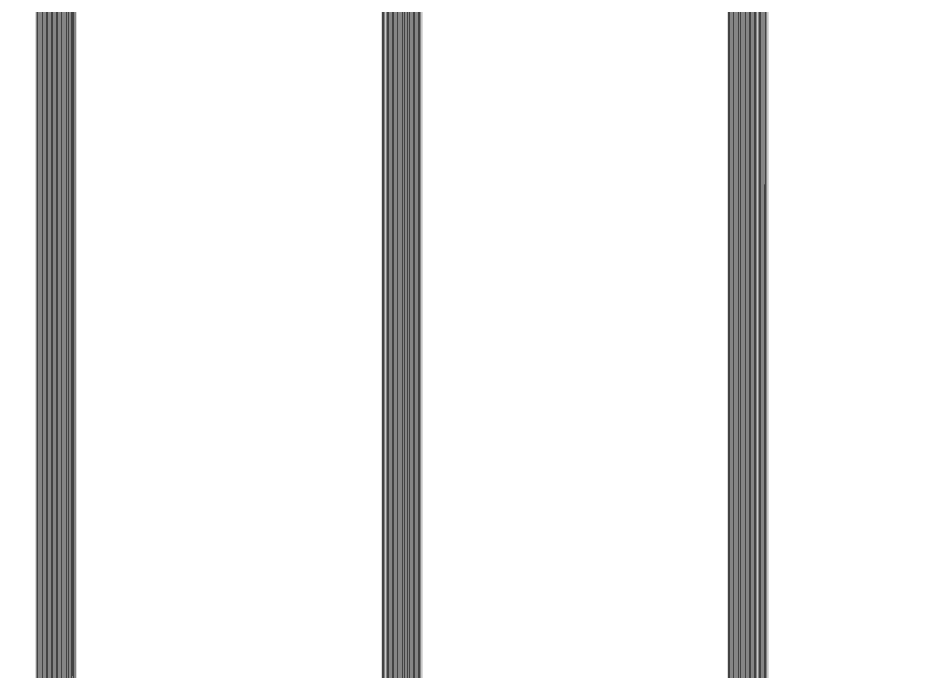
# Model space of a CAD drawing. Header units: millimetres. Extents: x -51 to 51, y -51 to 51.
# Drawn here: x -18.6 to -12.05, y -3.05 to 1.69 of the extents above; entities that cross this region are included whole.
import ezdxf

# ---------------------------------------------------------------- set-up
doc = ezdxf.new("R2010")
doc.units = ezdxf.units.MM
doc.linetypes.add('DASHED', pattern=[19.05, 12.7, -6.35])
for name, color, linetype in [('bottom_SU8', 5, 'Continuous'), ('metal', 43, 'Continuous'), ('reference', 18, 'DASHED')]:
    doc.layers.add(name, color=color, linetype=linetype)
doc.layers.add('top SU-8', color=3, linetype='Continuous', transparency=0.63)

msp = doc.modelspace()

# ---------------------------------------------------------------- linework, layer by layer
at = {"layer": 'bottom_SU8', "transparency": 33554544, "const_width": 0.3}
for points in [[(-18.3235, 5.9298), (-18.3235, -19.1017)], [(-15.8147, 5.9298), (-15.8147, -19.1017)], [(-13.3059, 5.9298), (-13.3059, -19.1017)]]:
    msp.add_lwpolyline(points, dxfattribs=at)
at = {"layer": 'metal', "transparency": 33554544, "const_width": 0.004}
for points in [[(-18.3215, -11.0957), (-18.3215, 10.5754)], [(-15.8127, -11.0957), (-15.8127, 10.5754)], [(-13.3039, -11.0957), (-13.3039, 10.5754)], [(-18.3395, -12.0957), (-18.3395, 10.0274)], [(-18.3305, -11.5957), (-18.3305, 10.0291)], [(-15.8307, -12.0957), (-15.8307, 10.0274)], [(-15.8217, -11.5957), (-15.8217, 10.0291)], [(-13.3219, -12.0957), (-13.3219, 10.0274)], [(-13.3129, -11.5957), (-13.3129, 10.0291)], [(-18.3125, -10.5957), (-18.3125, 9.9562)], [(-15.8037, -10.5957), (-15.8037, 9.9562)], [(-13.2949, -10.5957), (-13.2949, 9.9562)], [(-18.3575, -13.0957), (-18.3575, 9.4365)], [(-18.3485, -12.5957), (-18.3485, 9.4365)], [(-15.8487, -13.0957), (-15.8487, 9.4365)], [(-15.8397, -12.5957), (-15.8397, 9.4365)], [(-13.3399, -13.0957), (-13.3399, 9.4365)], [(-13.3309, -12.5957), (-13.3309, 9.4365)], [(-18.3035, -10.0961), (-18.3035, 9.3481)], [(-18.2945, -9.5961), (-18.2945, 9.3481)], [(-15.7947, -10.0961), (-15.7947, 9.3481)], [(-15.7857, -9.5961), (-15.7857, 9.3481)], [(-13.2859, -10.0961), (-13.2859, 9.3481)], [(-13.2769, -9.5961), (-13.2769, 9.3481)], [(-18.3755, -14.0957), (-18.3755, 8.8389)], [(-18.3665, -13.5957), (-18.3665, 8.8407)], [(-15.8667, -14.0957), (-15.8667, 8.8389)], [(-15.8577, -13.5957), (-15.8577, 8.8407)], [(-13.3579, -14.0957), (-13.3579, 8.8389)], [(-13.3489, -13.5957), (-13.3489, 8.8407)], [(-18.2855, -9.0961), (-18.2855, 8.7599)], [(-18.2765, -8.5961), (-18.2765, 8.7617)], [(-15.7767, -9.0961), (-15.7767, 8.7599)], [(-15.7677, -8.5961), (-15.7677, 8.7617)], [(-13.2679, -9.0961), (-13.2679, 8.7599)], [(-13.2589, -8.5961), (-13.2589, 8.7617)], [(-18.3935, -15.0957), (-18.3935, 8.2445)], [(-18.3845, -14.5957), (-18.3845, 8.2445)], [(-15.8847, -15.0957), (-15.8847, 8.2445)], [(-15.8757, -14.5957), (-15.8757, 8.2445)], [(-13.3759, -15.0957), (-13.3759, 8.2445)], [(-13.3669, -14.5957), (-13.3669, 8.2445)], [(-18.2675, -8.0961), (-18.2675, 8.1764)], [(-18.2585, -7.5961), (-18.2585, 8.1756)], [(-15.7587, -8.0961), (-15.7587, 8.1764)], [(-15.7497, -7.5961), (-15.7497, 8.1756)], [(-13.2499, -8.0961), (-13.2499, 8.1764)], [(-13.2409, -7.5961), (-13.2409, 8.1756)], [(-18.4115, -16.0957), (-18.4115, 7.6503)], [(-18.4025, -15.5957), (-18.4025, 7.6503)], [(-18.2495, -7.0961), (-18.2495, 7.597)], [(-18.2405, -6.5961), (-18.2405, 7.5952)], [(-15.9027, -16.0957), (-15.9027, 7.6503)], [(-15.8937, -15.5957), (-15.8937, 7.6503)], [(-15.7407, -7.0961), (-15.7407, 7.597)], [(-15.7317, -6.5961), (-15.7317, 7.5952)], [(-13.3939, -16.0957), (-13.3939, 7.6503)], [(-13.3849, -15.5957), (-13.3849, 7.6503)], [(-13.2319, -7.0961), (-13.2319, 7.597)], [(-13.2229, -6.5961), (-13.2229, 7.5952)], [(-18.4295, -17.0957), (-18.4295, 7.0554)], [(-18.4205, -16.5957), (-18.4205, 7.0554)], [(-18.2315, -6.0961), (-18.2315, 7.0114)], [(-18.2225, -5.5961), (-18.2225, 7.0085)], [(-15.9207, -17.0957), (-15.9207, 7.0554)], [(-15.9117, -16.5957), (-15.9117, 7.0554)], [(-15.7227, -6.0961), (-15.7227, 7.0114)], [(-15.7137, -5.5961), (-15.7137, 7.0085)], [(-13.4119, -17.0957), (-13.4119, 7.0554)], [(-13.4029, -16.5957), (-13.4029, 7.0554)], [(-13.2139, -6.0961), (-13.2139, 7.0114)], [(-13.2049, -5.5961), (-13.2049, 7.0085)], [(-18.4475, -18.0957), (-18.4475, 6.4565)], [(-18.4385, -17.5957), (-18.4385, 6.4576)], [(-18.2135, -5.0961), (-18.2135, 6.4268)], [(-18.2045, -4.5961), (-18.206, 6.4169)], [(-15.9387, -18.0957), (-15.9387, 6.4565)], [(-15.9297, -17.5957), (-15.9297, 6.4576)], [(-15.7047, -5.0961), (-15.7047, 6.4268)], [(-15.6957, -4.5961), (-15.6972, 6.4169)], [(-13.4299, -18.0957), (-13.4299, 6.4565)], [(-13.4209, -17.5957), (-13.4209, 6.4576)], [(-13.1959, -5.0961), (-13.1959, 6.4268)], [(-13.1869, -4.5961), (-13.1884, 6.4169)], [(-18.4565, -18.5957), (-18.4565, 5.8943)], [(-15.9477, -18.5957), (-15.9477, 5.8943)], [(-13.4389, -18.5957), (-13.4389, 5.8943)], [(-18.4655, -19.0957), (-18.4655, 5.8889)], [(-18.1955, -4.0961), (-18.1955, 5.854)], [(-18.1865, -3.5961), (-18.1865, 5.8488)], [(-15.9567, -19.0957), (-15.9567, 5.8889)], [(-15.6867, -4.0961), (-15.6867, 5.854)], [(-15.6777, -3.5961), (-15.6777, 5.8488)], [(-13.4479, -19.0957), (-13.4479, 5.8889)], [(-13.1779, -4.0961), (-13.1779, 5.854)], [(-13.1689, -3.5961), (-13.1689, 5.8488)]]:
    msp.add_lwpolyline(points, dxfattribs=at)
at = {"layer": 'reference'}
msp.add_circle((0, 0), 38.1, dxfattribs=at)
at = {"layer": 'top SU-8', "transparency": 33554544, "const_width": 0.3}
for points in [[(-18.3235, 5.9298), (-18.3235, -3.1722)], [(-15.8147, 5.9298), (-15.8147, -3.1722)], [(-13.3059, 5.9298), (-13.3059, -3.1722)]]:
    msp.add_lwpolyline(points, dxfattribs=at)

doc.saveas('drawing.dxf')
